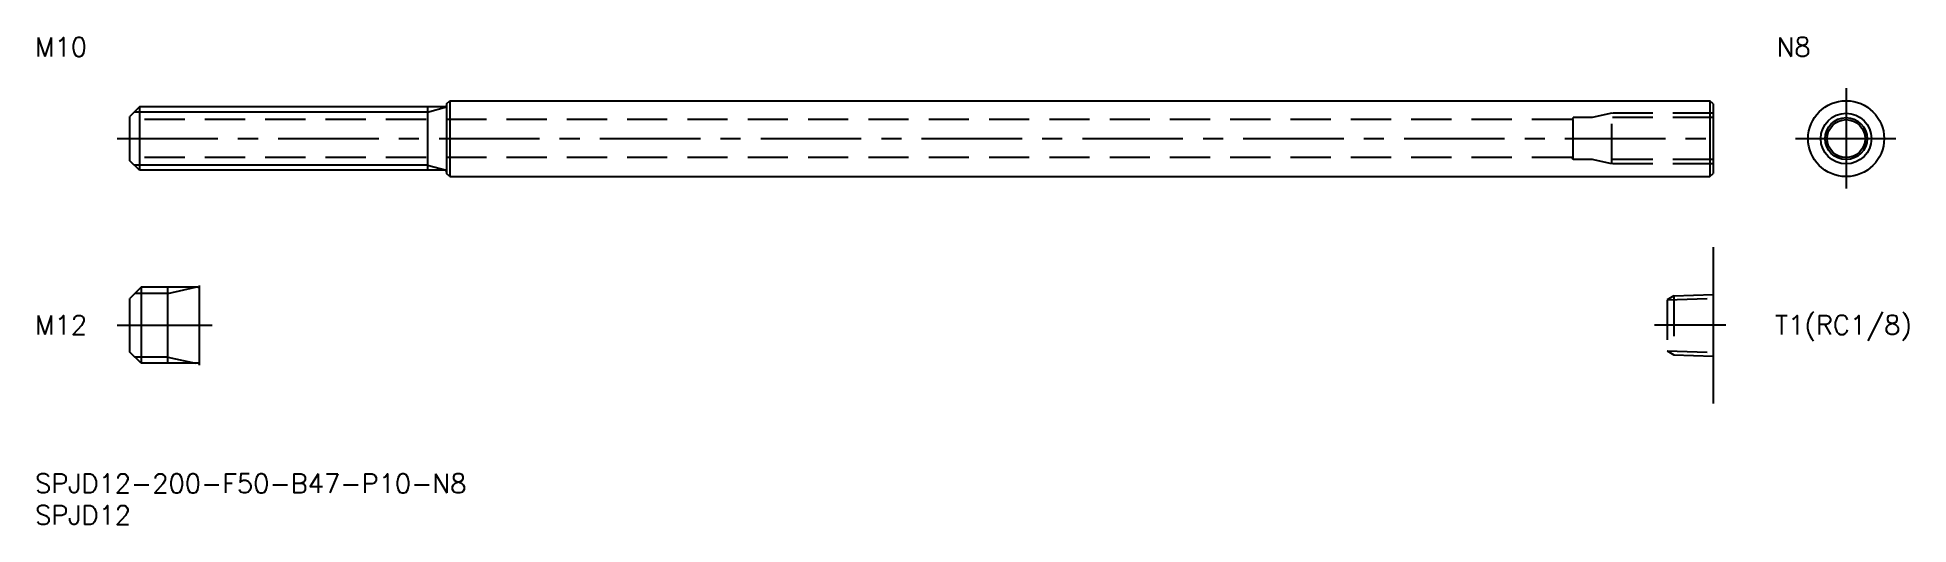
# Model space of a CAD drawing. Extents: x 0 to 296, y -8 to 69.
import ezdxf

# ---------------------------------------------------------------- set-up
doc = ezdxf.new("R2010")
doc.units = 0
doc.header["$LTSCALE"] = 0.5
doc.linetypes.add('CENTER', pattern=[50.8, 31.75, -6.35, 6.35, -6.35])
doc.linetypes.add('DASHED', pattern=[19.05, 12.7, -6.35])
for name, color, linetype in [('MSM_CENTER', 1, 'CENTER'), ('MSM_CONTINUOUS', 7, 'CONTINUOUS'), ('MSM_DASHED', 4, 'DASHED'), ('MSM_NARROW', 5, 'CONTINUOUS'), ('MSM_PART_NUMBER', 7, 'CONTINUOUS')]:
    doc.layers.add(name, color=color, linetype=linetype)
doc.styles.get("Standard").update_dxf_attribs({"font": 'txt.shx', "height": 1, "bigfont": 'bigfont.shx'})

# ---------------------------------------------------------------- blocks, each defined once
blk = doc.blocks.new('*U14')
at = {"layer": 'MSM_PART_NUMBER'}
blk.add_text('SPJD12-200-F50-B47-P10-N8', height=3, dxfattribs=at).set_placement((0, -3))
blk = doc.blocks.new('*U15')
at = {"layer": 'MSM_PART_NUMBER'}
blk.add_text('SPJD12', height=3, dxfattribs=at).set_placement((0, -8))
blk = doc.blocks.new('*U18')
at = {"layer": 'MSM_PART_NUMBER'}
blk.add_text('M10', height=3, dxfattribs=at).set_placement((0, 66))
blk = doc.blocks.new('*U19')
at = {"layer": 'MSM_PART_NUMBER'}
blk.add_text('T1(RC1/8)', height=3, dxfattribs=at).set_placement((274.78, 22.06))
blk = doc.blocks.new('*U20')
at = {"layer": 'MSM_PART_NUMBER'}
blk.add_text('N8', height=3, dxfattribs=at).set_placement((275, 66))
blk = doc.blocks.new('*U27')
at = {"layer": 'MSM_PART_NUMBER'}
blk.add_text('M12', height=3, dxfattribs=at).set_placement((0, 22.06))

msp = doc.modelspace()

# ---------------------------------------------------------------- linework, layer by layer
at = {"layer": 'MSM_CENTER'}
for p, q in [((286, 61), (286, 45)), ((13, 53), (267, 53)), ((278, 53), (294, 53)), ((13, 23.5), (28, 23.5)), ((267, 23.5), (255.73, 23.5))]:
    msp.add_line(p, q, dxfattribs=at)
at = {"layer": 'MSM_CONTINUOUS'}
for p, q in [((16.5, 58), (15, 56.5)), ((15, 49.5), (15, 56.5)), ((64.7, 58), (16.5, 58)), ((16.5, 58), (16.5, 48)), ((62, 58), (62, 48)), ((65, 58.5), (65.5, 59)), ((65, 58.5), (65, 47.5)), ((65.5, 59), (264.5, 59)), ((65.5, 59), (65.5, 47)), ((264.5, 59), (264.5, 47)), ((265, 58.5), (264.5, 59)), ((265, 58.5), (265, 47.5)), ((16.5, 48), (15, 49.5)), ((64.7, 48), (16.5, 48)), ((65.5, 47), (65, 47.5)), ((264.5, 47), (265, 47.5)), ((65.5, 47), (264.5, 47)), ((265, 35.86), (265, 11.14)), ((26, 17.2), (26, 29.8)), ((16.75, 29.5), (15, 27.75)), ((15, 19.25), (15, 27.75)), ((25.7, 29.5), (16.75, 29.5)), ((16.75, 29.5), (16.75, 17.5)), ((21, 17.5), (21, 29.5)), ((16.75, 17.5), (15, 19.25)), ((25.7, 17.5), (16.75, 17.5))]:
    msp.add_line(p, q, dxfattribs=at)
for radius in [6, 3.32, 3]:
    msp.add_circle((286, 53), radius, dxfattribs=at)
for centre, start, end in [((64.7, 58.3), 270, 0), ((64.7, 47.7), 0, 90), ((25.7, 29.8), 270, 0), ((25.7, 17.2), 0, 90)]:
    msp.add_arc(centre, 0.3, start, end, dxfattribs=at)
at = {"layer": 'MSM_DASHED'}
for p, q in [((242.92, 56.32), (242.73, 56)), ((242.92, 49.68), (242.92, 56.32)), ((265, 56.32), (242.92, 56.32)), ((249, 57), (245.88, 56.32)), ((249, 49), (249, 57)), ((265, 57), (249, 57)), ((242.73, 56), (15, 56)), ((242.73, 50), (15, 50)), ((242.92, 49.68), (242.73, 50)), ((265, 49.68), (242.92, 49.68)), ((249, 49), (245.88, 49.68)), ((265, 49), (249, 49)), ((258.8, 28.15), (257.73, 27.53)), ((257.73, 27.53), (265, 27.78)), ((257.73, 27.53), (257.73, 19.47)), ((258.8, 28.15), (265, 28.36)), ((258.8, 28.15), (258.8, 18.85)), ((257.73, 19.47), (265, 19.22)), ((257.73, 19.47), (258.8, 18.85)), ((258.8, 18.85), (265, 18.64))]:
    msp.add_line(p, q, dxfattribs=at)
at = {"layer": 'MSM_NARROW'}
for p, q in [((62, 57.19), (15.69, 57.19)), ((62, 57.19), (65, 58)), ((62, 48.81), (15.69, 48.81)), ((62, 48.81), (65, 48)), ((21, 28.55), (15.8, 28.55)), ((21, 28.55), (25.37, 29.5)), ((21, 18.45), (15.8, 18.45)), ((21, 18.45), (25.37, 17.5))]:
    msp.add_line(p, q, dxfattribs=at)
msp.add_circle((286, 53), 4, dxfattribs=at)

# ---------------------------------------------------------------- block references
at = {"layer": 'MSM_CONTINUOUS'}
for name in ['*U18', '*U20', '*U27', '*U19', '*U14', '*U15']:
    msp.add_blockref(name, (0, 0), dxfattribs=at)

doc.saveas('drawing.dxf')
